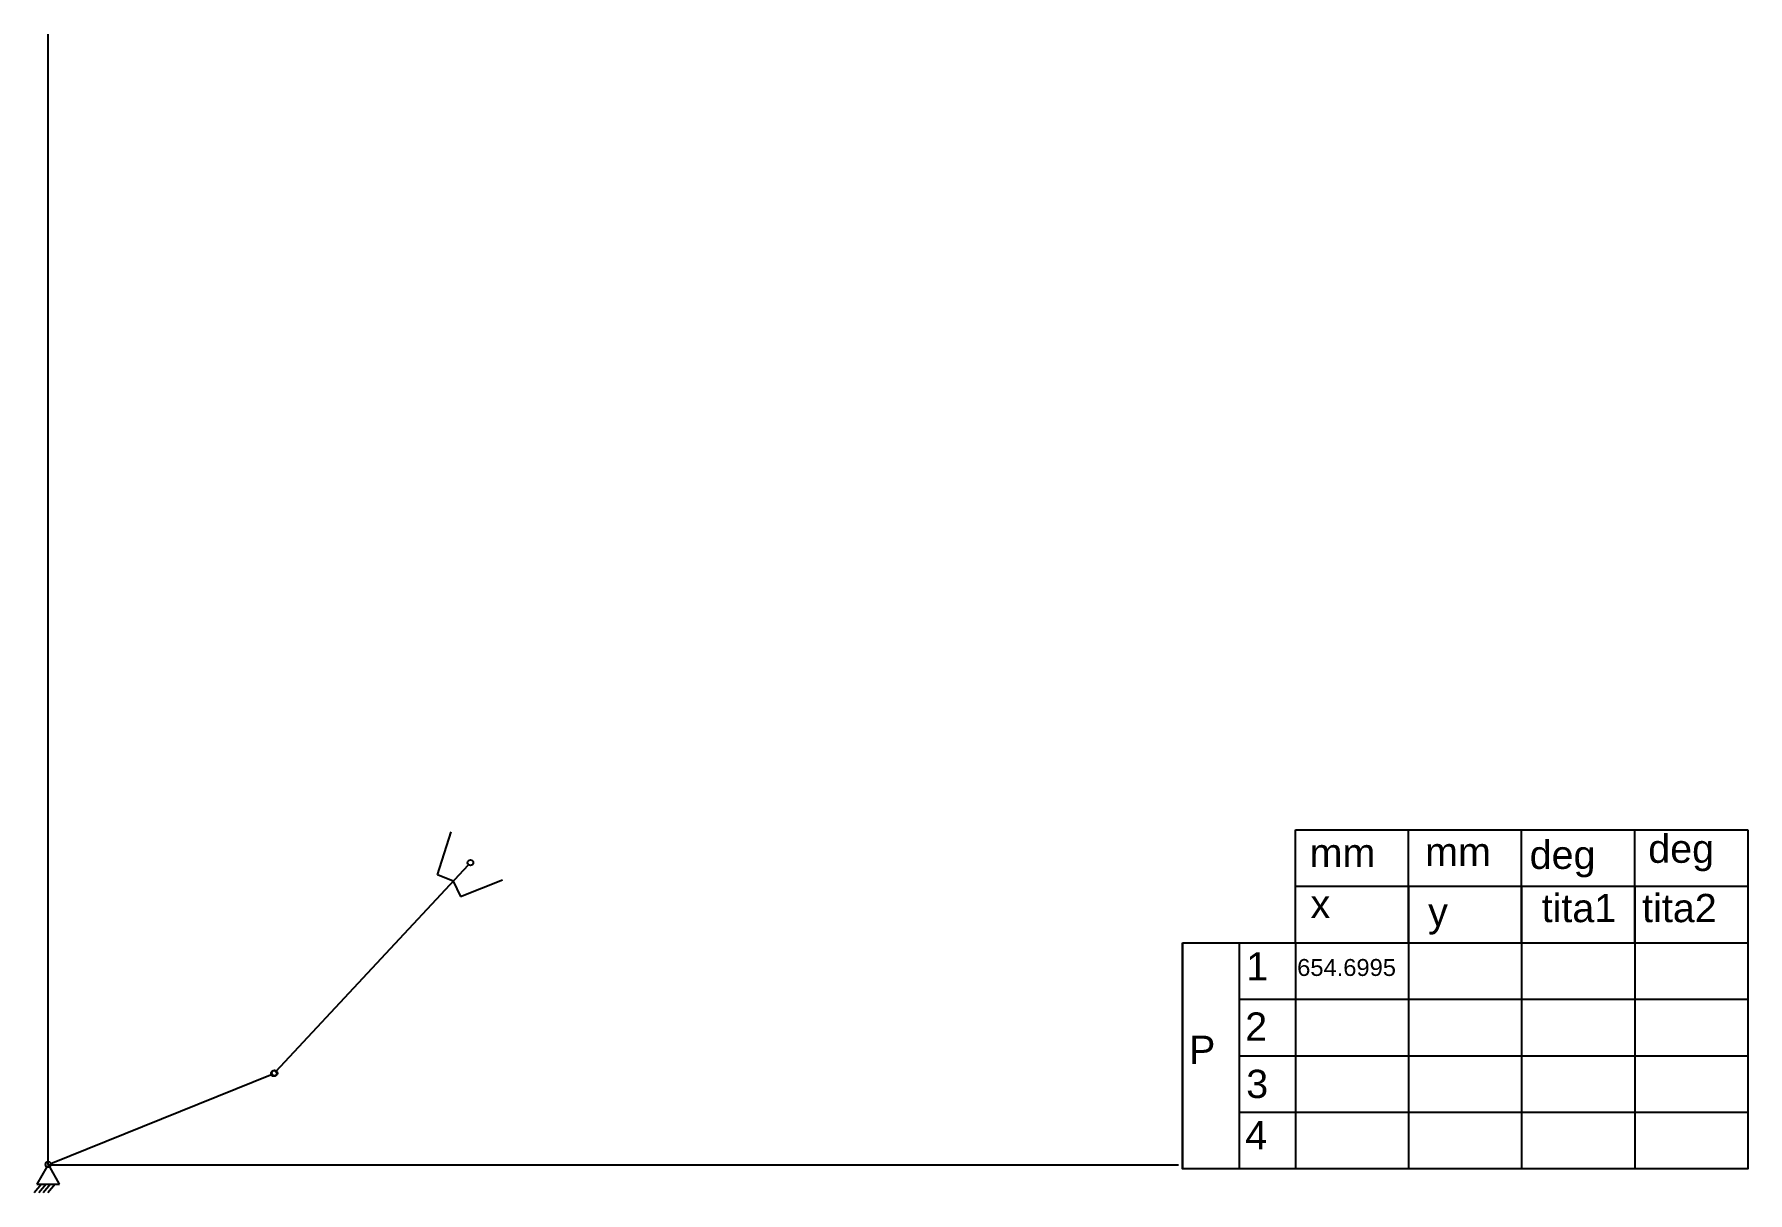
# Model space of a CAD drawing. Header units: millimetres. Extents: x -253 to 5516, y -210 to 1143.
# Drawn here: x 4000 to 5516, y 0 to 1025 of the extents above.
import ezdxf

# ---------------------------------------------------------------- set-up
doc = ezdxf.new("R2010")
doc.units = ezdxf.units.MM
doc.header["$MEASUREMENT"] = 0
doc.styles.get("Standard").update_dxf_attribs({"font": 'arial.ttf'})

# ---------------------------------------------------------------- blocks, each defined once
blk = doc.blocks.new('Block1')
for p, q in [((-1.2, -2.2), (-10, -17.3)), ((10, -17.3), (1.3, -2.2)), ((-6, -17.3), (-12.4, -25)), ((-10, -17.3), (-6, -17.3)), ((-2, -17.3), (-8.4, -25)), ((-6, -17.3), (-2, -17.3)), ((2, -17.3), (-4.4, -25)), ((-2, -17.3), (2, -17.3)), ((6, -17.3), (-0.4, -25)), ((2, -17.3), (6, -17.3)), ((6, -17.3), (10, -17.3))]:
    blk.add_line(p, q)
blk.add_circle((0, 0), 2.5)
blk = doc.blocks.new('Block2')
blk.add_line((2.5, 0), (213.5, 0))
for centre in [(0, 0), (216, 0)]:
    blk.add_circle(centre, 2.5)
blk = doc.blocks.new('Block3')
for p, q in [((227.2, 14), (263.3, 31.2)), ((2.5, 0), (252.5, 0)), ((232.5, 0), (227.2, 14)), ((232.5, 0), (227.2, -14)), ((227.2, -14), (263.3, -31.2))]:
    blk.add_line(p, q)
for centre in [(0, 0), (255, 0)]:
    blk.add_circle(centre, 2.5)

msp = doc.modelspace()

# ---------------------------------------------------------------- linework, layer by layer
for p, q in [((4012.4, 25), (4012.4, 1025)), ((5116, 271.2), (5116, 321.2)), ((5116, 321.2), (5516, 321.2)), ((5216, 271.2), (5216, 321.2)), ((5316, 271.2), (5316, 321.2)), ((5416, 271.2), (5416, 321.2)), ((5516, 321.2), (5516, 271.2)), ((5116, 221.2), (5116, 271.2)), ((5116, 271.2), (5516, 271.2)), ((5216, 221.2), (5216, 271.2)), ((5216, 271.2), (5216, 21.2)), ((5316, 221.2), (5316, 271.2)), ((5316, 271.2), (5316, 21.2)), ((5416, 221.2), (5416, 271.2)), ((5416, 271.2), (5416, 21.2)), ((5516, 271.2), (5516, 221.2)), ((5116, 221.2), (5116, 246.2)), ((5016, 221.2), (5066, 221.2)), ((5016, 221.2), (5016, 171.2)), ((5066, 221.2), (5116, 221.2)), ((5066, 221.2), (5066, 21.2)), ((5116, 221.2), (5216, 221.2)), ((5116, 221.2), (5116, 21.2)), ((5216, 221.2), (5316, 221.2)), ((5316, 221.2), (5416, 221.2)), ((5416, 221.2), (5516, 221.2)), ((5016, 171.2), (5016, 121.2)), ((5066, 171.2), (5516, 171.2)), ((5016, 121.2), (5016, 71.2)), ((5066, 121.2), (5516, 121.2)), ((5016, 71.2), (5016, 21.2)), ((5066, 71.2), (5516, 71.2)), ((4011.7, 24.6), (5012.4, 24.6))]:
    msp.add_line(p, q)
msp.add_lwpolyline([(5016, 221.2), (5516, 221.2), (5516, 21.2), (5016, 21.2)], close=True)

# ---------------------------------------------------------------- block references
for name, p, rotation in [('Block3', (4212, 105.5), 47.00000000000006), ('Block2', (4012.4, 25), 22.00000000000001)]:
    msp.add_blockref(name, p, dxfattribs=dict(rotation=rotation))
msp.add_blockref('Block1', (4012.4, 25))

# ---------------------------------------------------------------- texts
for s, height, p in [('mm', 25, (5128.4, 288.3)), ('mm', 25, (5230.6, 289.2)), ('deg', 25, (5323.1, 286.5)), ('deg', 25, (5428, 291.9)), ('x', 25, (5129.2, 243)), ('tita1', 25, (5333.7, 239.4)), ('tita2', 25, (5422.6, 239.4)), ('y', 25, (5233.3, 235.9)), ('1', 25, (5072.3, 187.8)), ('654.6995', 15, (5117.4, 191.8)), ('2', 25, (5071.4, 134.5)), ('P', 25, (5021.7, 114)), ('3', 25, (5072.3, 83.8)), ('4', 25, (5071.4, 38.4))]:
    msp.add_text(s, height=height).set_placement(p)

doc.saveas('drawing.dxf')
